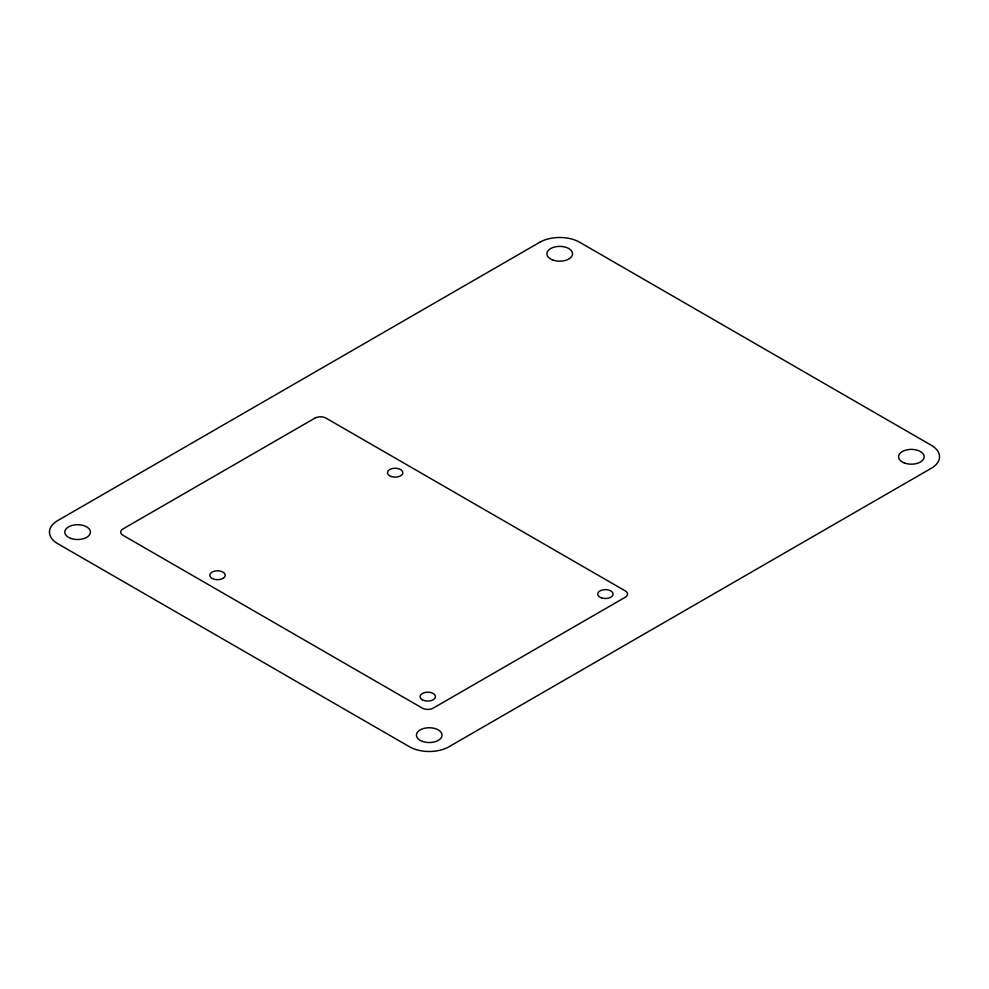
<?xml version="1.0" encoding="UTF-8"?>
<svg xmlns="http://www.w3.org/2000/svg" width="989" height="989" viewBox="0 0 989 989"><rect width="100%" height="100%" fill="white"/><g stroke="black" fill="none" stroke-linecap="round" stroke-linejoin="round"><path stroke-width="1.48" d="M539.771 242.268L57.745 520.573A28.31 16.343 0 0 0 57.745 543.678L409.557 746.794A27.816 16.059 0 0 0 448.895 746.794L931.292 468.279A28.174 16.269 0 0 0 931.292 445.273L579.678 242.268A28.211 16.294 0 0 0 539.771 242.268M315.034 418.063L122.908 528.979A7.689 4.438 0 0 0 122.908 535.259L422.34 708.136A7.689 4.438 0 0 0 433.207 708.136L625.332 597.208A7.689 4.438 0 0 0 625.332 590.94L325.913 418.063A7.689 4.438 0 0 0 315.034 418.063M223.477 578.046L222.018 578.837A7.689 4.438 0 0 1 211.695 578.132A7.689 4.438 0 0 1 212.017 572.137A7.689 4.438 0 0 1 222.389 571.803L223.761 572.643A7.689 4.438 0 0 1 223.477 578.046M422.488 741.429A12.82 7.405 0 0 0 442.034 735.346A12.82 7.405 0 0 0 423.144 728.621A12.82 7.405 0 0 0 422.488 741.429M71.097 538.498A12.82 7.405 0 0 0 90.419 532.193A12.82 7.405 0 0 0 71.295 525.678A12.82 7.405 0 0 0 71.097 538.498M553.296 260.181A12.82 7.405 0 0 0 572.544 253.777A12.82 7.405 0 0 0 553.333 247.361A12.82 7.405 0 0 0 553.296 260.181M904.354 462.976A12.82 7.405 0 0 0 924.146 457.178A12.82 7.405 0 0 0 905.541 450.18A12.82 7.405 0 0 0 904.354 462.976M422.34 699.767A7.689 4.438 0 0 0 435.197 697.777A7.689 4.438 0 0 0 425.777 692.337A7.689 4.438 0 0 0 422.34 699.767M601.547 597.912A7.689 4.438 0 0 0 613.081 594.068A7.689 4.438 0 0 0 601.547 590.223A7.689 4.438 0 0 0 601.547 597.912M391.298 476.537A7.702 4.451 0 0 0 402.844 472.693A7.702 4.451 0 0 0 391.298 468.835A7.702 4.451 0 0 0 391.298 476.537"/></g></svg>
